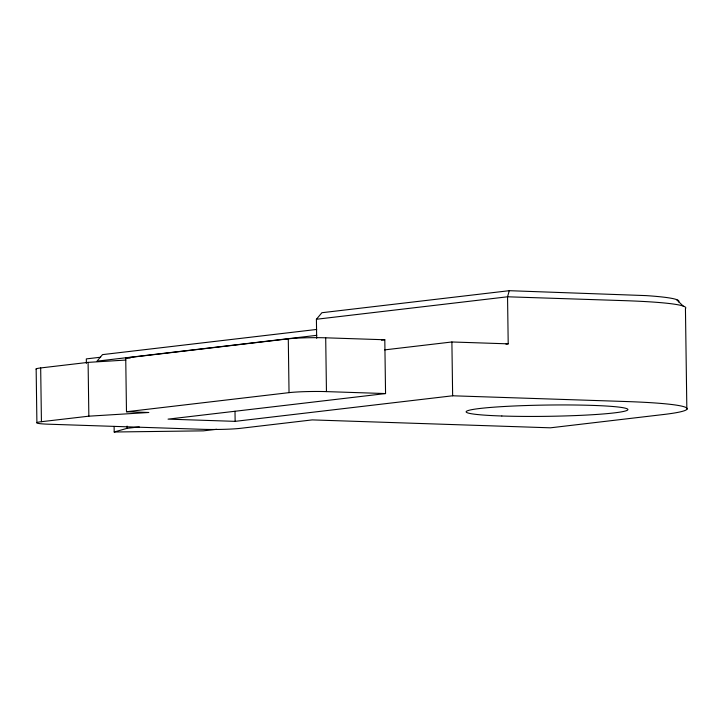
<?xml version="1.0" encoding="UTF-8"?>
<svg xmlns="http://www.w3.org/2000/svg" width="723" height="723" viewBox="0 0 723 723"><rect width="100%" height="100%" fill="white"/><g stroke="black" fill="none" stroke-linecap="round" stroke-linejoin="round"><path stroke-width="1.08" d="M678.572 301.907A133.393 9.309 -0.8 0 0 646.082 295.608L509.281 290.691L507.546 296.791L508.206 343.85L505.964 344.112M316.674 338.301L316.412 319.259L321.907 312.716L509.281 290.691M114.117 426.398L114.189 432.002L127.103 428.332L139.295 426.895M316.412 319.259L507.546 296.791L623.868 300.632A140.19 9.779 -0.8 0 1 685.44 308.567L686.85 409.426M316.701 329.444L102.512 354.622L97.018 361.157L316.81 335.318M100.66 357.216L86.326 358.897L86.389 363.38M36.584 369.417A26.959 1.88 -0.8 0 1 40.678 367.944L88.098 362.377L125.865 360.054M41.428 421.699L88.848 416.177L148.839 412.49L126.48 411.749L125.73 357.957L288.287 338.843A26.959 1.88 -0.8 0 1 325.712 337.813L384.808 339.765L385.558 393.565L168.052 419.132L235.138 421.355L452.643 395.788L625.278 401.5A140.19 9.779 -0.8 0 1 663.289 414.541L550.402 427.817L312.228 419.9L240.705 428.305A26.959 1.88 -0.8 0 1 203.29 429.335L48.739 424.211A26.959 1.88 -0.8 0 1 41.428 421.699L40.678 367.944M381.446 340.162L384.808 339.765M384.627 349.887L451.893 341.979L508.206 343.85M126.48 411.749L289.037 392.643A26.959 1.88 -0.8 0 1 326.462 391.613L385.558 393.565M216.719 429.29L203.416 430.854L114.189 432.002M125.73 357.957L130.194 358.102M676.412 299.512L683.172 306.046M451.893 341.979L452.643 395.788M325.702 337.813L326.453 391.613M288.287 338.843L289.037 392.643M235.002 411.26L235.138 421.355M127.076 426.091L127.103 428.332M88.098 362.377L88.848 416.177M36.15 368.929L36.9 422.684M501.852 415.996A80.877 5.639 -0.8 0 0 627.691 409.968A80.877 5.639 -0.8 0 0 511.486 406.118A80.877 5.639 -0.8 0 0 501.852 415.996"/></g></svg>
